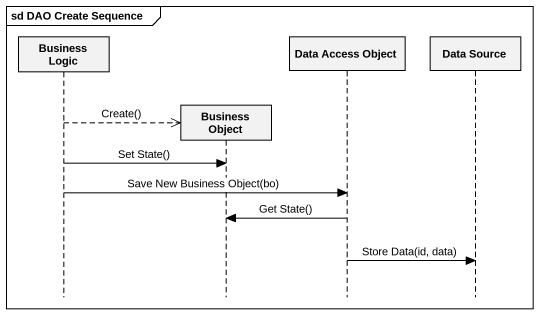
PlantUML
@startuml
mainframe sd DAO Create Sequence
hide footbox
participant "Business Logic" as Business_Logic
participant "Business Object" as Business_Object
participant "Data Access Object" as Data_Access_Object
participant "Data Source" as Data_Source

Business_Logic -->> Business_Object ** : Create()
Business_Logic -> Business_Object : Set State()
Business_Logic -> Data_Access_Object : Save New Business Object(bo)
Data_Access_Object -> Business_Object : Get State()
Data_Access_Object -> Data_Source : Store Data(id, data)
@enduml
